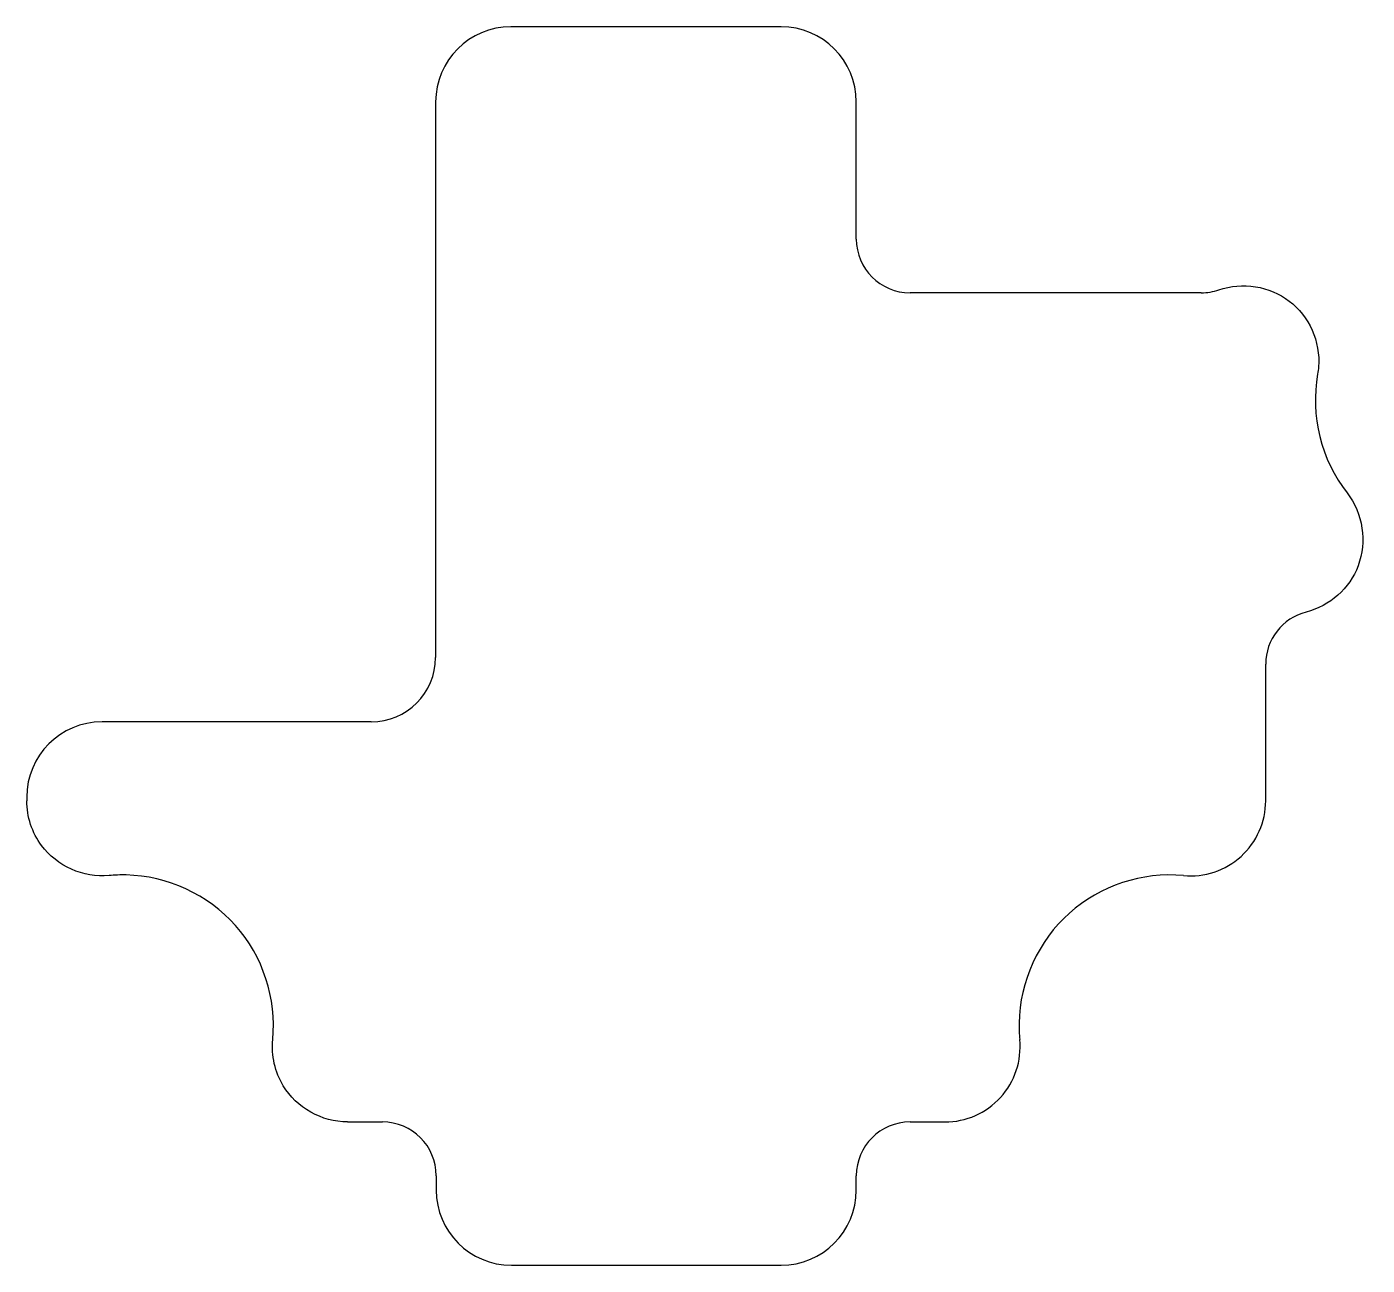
# Model space of a CAD drawing. Header units: millimetres. Extents: x -115.4 to -53.1, y 34.9 to 92.5.
import ezdxf

# ---------------------------------------------------------------- set-up
doc = ezdxf.new("R2010")
doc.units = ezdxf.units.MM
doc.layers.get('0').update_dxf_attribs({"linetype": 'CONTINUOUS'})

msp = doc.modelspace()

# ---------------------------------------------------------------- linework, layer by layer
for p, q in [((-80.326, 92.543), (-92.901, 92.543)), ((-96.401, 89.043), (-96.401, 63.186)), ((-76.826, 82.661), (-76.826, 89.043)), ((-60.776, 80.161), (-74.326, 80.161)), ((-57.776, 56.514), (-57.776, 62.873)), ((-99.401, 60.186), (-111.926, 60.186)), ((-115.426, 56.686), (-115.426, 56.514)), ((-100.498, 41.56), (-98.876, 41.56)), ((-74.326, 41.561), (-72.703, 41.561)), ((-96.376, 39.06), (-96.376, 38.393)), ((-76.826, 38.393), (-76.826, 39.061)), ((-92.876, 34.893), (-80.326, 34.893))]:
    msp.add_line(p, q)
for centre, radius, start, end in [((-92.901, 89.043), 3.5, 90, 180), ((-80.326, 89.043), 3.5, 0, 90), ((-74.326, 82.661), 2.5, 180, 270), ((-60.776, 82.661), 2.5, 270, 289.18236), ((-55.276, 62.873), 2.5, 104.20649, 180), ((-99.401, 63.186), 3, -90, 0), ((-111.926, 56.686), 3.5, 90, 180), ((-61.276, 56.514), 3.5, -95.38664, 0), ((-72.703, 45.061), 3.5, -90, 5.46049), ((-98.876, 39.06), 2.5, 0, 90), ((-74.326, 39.061), 2.5, 90, 180), ((-92.876, 38.393), 3.5, 180, 270), ((-80.326, 38.393), 3.5, 270, 360)]:
    msp.add_arc(centre, radius, start, end)
for points, knots in [([(-59.954, 80.299), (-58.864, 80.679), (-57.595, 80.473), (-56.682, 79.777), (-55.758, 79.072), (-55.224, 77.881), (-55.315, 76.72), (-55.324, 76.606), (-55.338, 76.492), (-55.359, 76.379)], [0, 0, 0, 0, 0.3958154, 0.3958154, 0.3958154, 0.7957421, 0.7957421, 0.7957421, 0.835118, 0.835118, 0.835118, 0.835118]), ([(-53.988, 70.841), (-53.251, 69.896), (-53.052, 68.566), (-53.475, 67.449), (-53.871, 66.404), (-54.8, 65.572), (-55.889, 65.297)], [0, 0, 0, 0, 0.4110455, 0.4110455, 0.4110455, 0.7960969, 0.7960969, 0.7960969, 0.7960969]), ([(-111.597, 53.029), (-112.793, 52.916), (-114.024, 53.468), (-114.736, 54.428), (-115.179, 55.025), (-115.426, 55.768), (-115.426, 56.514)], [0, 0, 0, 0, 0.4119114, 0.4119114, 0.4119114, 0.667649, 0.667649, 0.667649, 0.667649]), ([(-103.982, 45.393), (-103.799, 47.307), (-104.441, 49.273), (-105.715, 50.709), (-106.992, 52.149), (-108.883, 53.021), (-110.806, 53.059), (-111.07, 53.064), (-111.334, 53.054), (-111.597, 53.029)], [0, 0, 0, 0, 0.535702, 0.535702, 0.535702, 1.072815, 1.072815, 1.072815, 1.146425, 1.146425, 1.146425, 1.146425]), ([(-61.604, 53.03), (-63.516, 53.21), (-65.478, 52.564), (-66.909, 51.288), (-68.354, 50), (-69.223, 48.093), (-69.25, 46.159), (-69.254, 45.904), (-69.243, 45.648), (-69.219, 45.394)], [0, 0, 0, 0, 0.534895, 0.534895, 0.534895, 1.075084, 1.075084, 1.075084, 1.146368, 1.146368, 1.146368, 1.146368]), ([(-100.498, 41.56), (-101.699, 41.56), (-102.873, 42.224), (-103.492, 43.248), (-103.878, 43.884), (-104.053, 44.649), (-103.982, 45.393)], [0, 0, 0, 0, 0.4119245, 0.4119245, 0.4119245, 0.6681666, 0.6681666, 0.6681666, 0.6681666])]:
    msp.add_open_spline(points, degree=3, knots=knots)
msp.add_open_spline([(-55.359, 76.379), (-55.703, 74.447), (-55.194, 72.389), (-53.988, 70.841)], degree=3)

doc.saveas('drawing.dxf')
